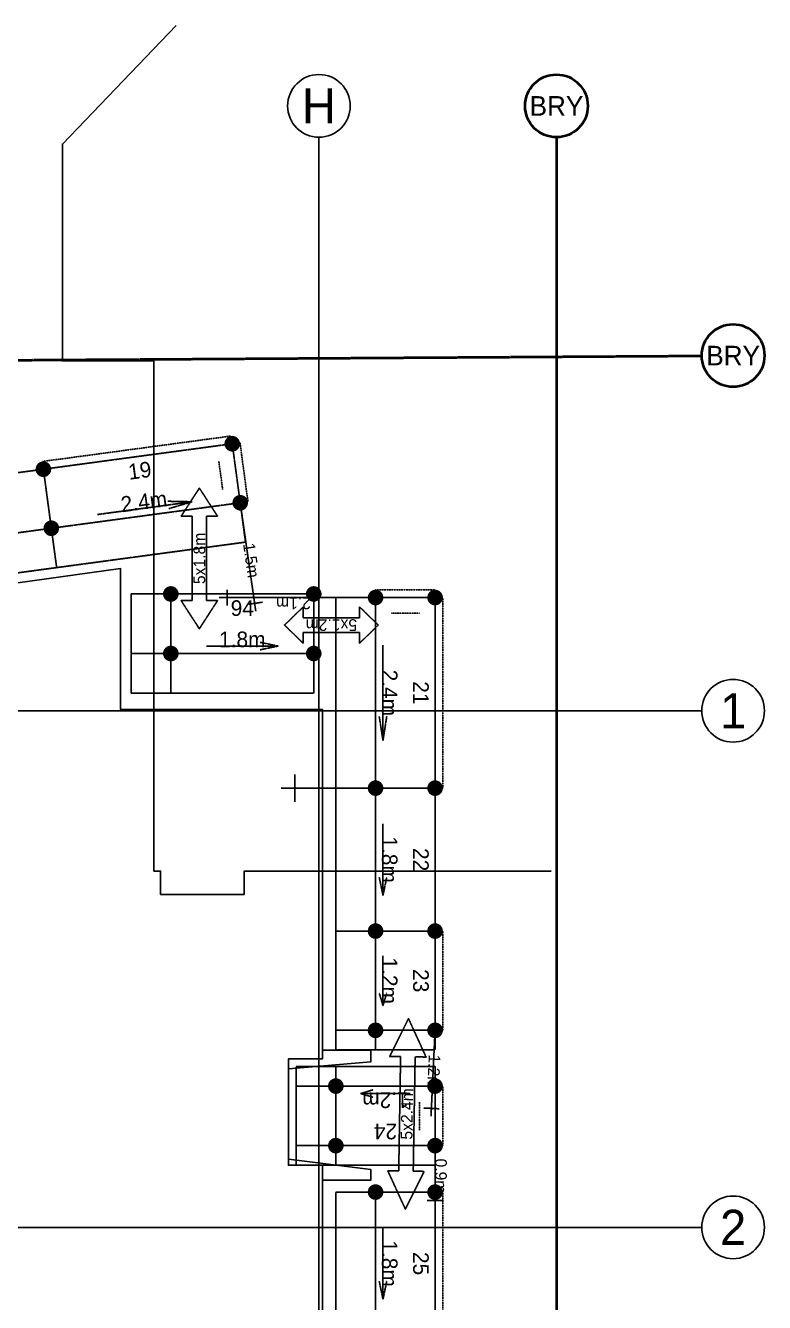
# Model space of a CAD drawing. Header units: millimetres. Extents: x -881708 to -119807, y 0 to 594021.
# Drawn here: x -685501 to -676044, y 446143 to 462482 of the extents above; entities that cross this region are included whole.
import ezdxf
from ezdxf.enums import TextEntityAlignment as Align

# ---------------------------------------------------------------- set-up
doc = ezdxf.new("R2010")
doc.units = ezdxf.units.MM
for name, pattern in [('ACAD_ISO02W100', [15, 12, -3]), ('KwikScaf_DASHED', [3.75, 2.5, -1.25]), ('KwikScaf_Line', [1, 1, 0])]:
    doc.linetypes.add(name, pattern=pattern)
doc.layers.get('0').update_dxf_attribs({"linetype": 'CONTINUOUS'})
for name, color, linetype in [('03 - Level Three', 201, 'CONTINUOUS'), ('04 - Level Four-Six', 112, 'CONTINUOUS'), ('07 - Level Seven', 140, 'CONTINUOUS'), ('Grid Lines', 1, 'CONTINUOUS'), ('KwikScaf Schematic', 7, 'CONTINUOUS')]:
    doc.layers.add(name, color=color, linetype=linetype)
doc.styles.add('Waco', font='vrinda.ttf', dxfattribs={"height": 250})

msp = doc.modelspace()

# ---------------------------------------------------------------- linework, layer by layer
msp.add_lwpolyline([(-683574.7992971269, 462482.2675216058), (-685028.4631193376, 460966.3873252054), (-685028.4631193376, 458191.0876181335), (-683858.679327477, 458191.0876181335), (-683858.679327477, 451663.126871292), (-683773.8240669416, 451663.126871292), (-683773.8240669416, 451364.6267224862), (-682702.7093918636, 451364.6267224862), (-682702.7093918636, 451663.126871292), (-678774.7889522752, 451663.126871292)])
at = {"layer": '03 - Level Three'}
msp.add_lwpolyline([(-703457.2868040251, 454757.0297105541), (-696368.8958968804, 455517.5750534418), (-696368.8958968804, 453731.6415006856), (-689971.3830883922, 453731.6415006856), (-689971.3830883922, 454741.0055345823), (-684285.8751892485, 455535.543816969), (-684285.8751892482, 453731.6415006856), (-681701.9310765588, 453731.6415006856), (-681701.9310765588, 449370.0630050823), (-681079.8304196736, 449370.0630050823), (-681079.8304196736, 449222.6754393473), (-682137.5738563328, 449130.3130627228), (-682137.5738563328, 447978.2652627183), (-681079.8304196736, 447842.9795043154), (-681079.8304196736, 447708.3534672952), (-681701.9310765589, 447708.3534672951), (-681701.9310765589, 443307.9067326679)], dxfattribs=at)
at = {"layer": '04 - Level Four-Six'}
msp.add_lwpolyline([(-703457.2868040251, 454757.0297105541), (-696368.8958968804, 455517.5750534418), (-696368.8958968804, 453731.6415006856), (-689971.3830883922, 453731.6415006856), (-689971.3830883922, 454741.0055345823), (-684285.8751892485, 455535.543816969), (-684285.8751892482, 453731.6415006856), (-681701.9310765588, 453731.6415006856), (-681701.9310765588, 449370.0630050823), (-681079.8304196736, 449370.0630050823), (-681079.8304196736, 449222.6754393473), (-682137.5738563328, 449130.3130627228), (-682137.5738563328, 447978.2652627183), (-681079.8304196736, 447842.9795043154), (-681079.8304196736, 447708.3534672952), (-681701.9310765589, 447708.3534672951), (-681701.9310765589, 443307.9067326679)], dxfattribs=at)
at = {"layer": '07 - Level Seven'}
msp.add_lwpolyline([(-703457.2868040251, 454757.0297105541), (-696368.8958968804, 455517.5750534418), (-696368.8958968804, 453731.6415006856), (-689971.3830883922, 453731.6415006856), (-689971.3830883922, 454741.0055345823), (-684285.8751892485, 455535.543816969), (-684285.8751892482, 453731.6415006856), (-681701.9310765588, 453731.6415006856), (-681701.9310765588, 449259.2353450644), (-682137.5738563328, 449259.2353450644), (-682137.5738563328, 447898.5274915029), (-681701.9310765589, 447898.5274915028), (-681701.9310765589, 443307.9067326679), (-682262.7076101205, 443307.9067326679), (-682262.7076101205, 442103.0245164456), (-687800.4431414758, 442103.0245164456), (-687800.4431414758, 441528.2426076417), (-694531.6384864612, 441528.2426076417), (-694531.6384864612, 440727.5662885758), (-694229.1689230027, 440727.5662885758), (-694229.1689230026, 440465.8615931198), (-699094.9014762883, 440465.8615931198), (-699094.9014762882, 439567.5326787955), (-700737.6903738268, 439567.5326787955)], dxfattribs=at)
at = {"layer": 'Grid Lines', "linetype": 'ACAD_ISO02W100'}
for points in [[(-681746.0081804995, 461052.8399247658), (-681746.0081804995, 433716.1710714251)], [(-733637.6533387629, 453713.9106241141), (-676846.4512402248, 453713.9106241141)], [(-733637.6533387629, 447103.9106241141), (-676846.4512402248, 447103.9106241141)]]:
    msp.add_lwpolyline(points, dxfattribs=at)
at = {"layer": 'Grid Lines', "color": 142, "linetype": 'ACAD_ISO02W100', "lineweight": 40}
for points in [[(-678706.0081804995, 461052.8399247658), (-678706.0081804995, 433716.1710714251)], [(-733637.6533387629, 457898.9106241141), (-676846.4512402248, 458256.4165242652)]]:
    msp.add_lwpolyline(points, dxfattribs=at)
at = {"layer": 'Grid Lines'}
for centre in [(-681746.0081804995, 461454.0811717617), (-676445.2099932288, 453713.9106241141), (-676445.2099932288, 447103.9106241141)]:
    msp.add_circle(centre, 401.2412469959818, dxfattribs=at)
at = {"layer": 'Grid Lines', "color": 142, "lineweight": 40}
for centre in [(-678706.0081804995, 461454.0811717617), (-676445.2179432259, 458258.9423251941)]:
    msp.add_circle(centre, 401.2412469959818, dxfattribs=at)
at = {"layer": 'KwikScaf Schematic', "color": 3, "linetype": 'KwikScaf_DASHED'}
for p, q in [((-682868.8816337162, 457229.8935251664), (-685285.9955166557, 456903.8851251199)), ((-682756.4124954223, 457144.157343006), (-682654.5599325541, 456388.9950720753)), ((-683026.9875199703, 456905.8525883517), (-682978.6008693689, 456547.1009583295)), ((-681021.6338323685, 455263.1076073413), (-680259.6338323685, 455263.1076073413)), ((-680159.6338323685, 452724.1076073413), (-680159.6338323685, 455163.1076073413)), ((-680821.6338323685, 454963.1076073413), (-680459.6338323685, 454963.1076073413))]:
    msp.add_line(p, q, dxfattribs=at)
at = {"layer": 'KwikScaf Schematic', "color": 3, "linetype": 'KwikScaf_Line'}
for p, q in [((-685272.629038589, 456804.7824648928), (-682855.5151556495, 457130.7908649393)), ((-682753.6625927814, 456375.6285940086), (-682855.5151556495, 457130.7908649393)), ((-687689.7429215285, 456478.7740648463), (-685272.629038589, 456804.7824648928)), ((-685170.7764757208, 456049.6201939621), (-685272.629038589, 456804.7824648928)), ((-685170.7764757208, 456049.6201939621), (-682753.6625927814, 456375.6285940086)), ((-684579.2295753445, 456225.5175778401), (-683370.6726338747, 456388.5217778633)), ((-683370.6726338747, 456388.5217778633), (-683679.1776544214, 456394.9683697907)), ((-683370.6726338747, 456388.5217778633), (-683666.4460840629, 456300.5730859244)), ((-682654.67528973, 456389.8241508705), (-682852.6498958326, 456361.4330371468)), ((-682767.8581496432, 456474.61589706), (-682554.924796715, 454989.8063512896)), ((-682753.6625927814, 456375.6285940086), (-682685.7608842026, 455872.1870800548)), ((-687587.8903586604, 455723.6117939156), (-685170.7764757208, 456049.6201939621)), ((-685170.7764757208, 456049.6201939621), (-685102.874767142, 455546.1786800083)), ((-685102.8747671421, 455546.1786800083), (-685170.7764757208, 456049.6201939621)), ((-682685.7608842026, 455872.1870800548), (-685102.8747671421, 455546.1786800083)), ((-685102.874767142, 455546.1786800083), (-687519.9886500816, 455220.1702799618)), ((-682921.6338323685, 455063.1076073414), (-682921.6338323685, 455263.1076073414)), ((-681021.6338323685, 455063.1076073413), (-681021.6338323685, 455263.1076073413)), ((-680921.6338323685, 455163.1076073413), (-683021.6338323685, 455163.1076073414)), ((-682470.1330505256, 455102.9892112028), (-682668.1076566282, 455074.5980974791)), ((-681529.6338323685, 452724.1076073413), (-681529.6338323685, 455163.1076073413)), ((-681529.6338323685, 455163.1076073413), (-681021.6338323685, 455163.1076073413)), ((-681021.6338323685, 455163.1076073413), (-681021.6338323685, 452724.1076073413)), ((-681021.6338323685, 455163.1076073413), (-680259.6338323685, 455163.1076073413)), ((-680259.6338323685, 455163.1076073413), (-680259.6338323685, 452724.1076073413)), ((-680926.3838323685, 454553.3576073413), (-680926.3838323685, 453333.8576073413)), ((-680926.3838323685, 453333.8576073413), (-680974.0088323685, 453638.7326073413)), ((-680926.3838323685, 453333.8576073413), (-680878.7588323685, 453638.7326073413)), ((-682054.6338323685, 452899.1076073413), (-682054.6338323685, 452549.1076073413)), ((-681529.6338323685, 452724.1076073413), (-682229.6338323685, 452724.1076073413)), ((-681021.6338323685, 452724.1076073413), (-681529.6338323685, 452724.1076073413)), ((-681021.6338323685, 452724.1076073413), (-680259.6338323685, 452724.1076073413)), ((-680840.8542056317, 449290.8937511026), (-680599.8838897366, 449775.0076910562)), ((-680599.8838897366, 449775.0076910562), (-680374.9168530885, 449283.2528411343)), ((-680700.8730267561, 449288.5981987516), (-680840.8542056317, 449290.8937511026)), ((-680724.8615488241, 447825.7948795015), (-680700.8730267561, 449288.5981987516)), ((-680514.8980319642, 449285.5483934853), (-680538.8865540322, 447822.7450742352)), ((-680374.9168530885, 449283.2528411343), (-680514.8980319642, 449285.5483934853)), ((-680639.8756910517, 447336.3355819305), (-680864.8427276997, 447828.0904318526)), ((-680864.8427276997, 447828.0904318526), (-680724.8615488241, 447825.7948795015)), ((-680398.9053751567, 447820.4495218842), (-680639.8756910517, 447336.3355819305)), ((-680538.8865540322, 447822.7450742352), (-680398.9053751567, 447820.4495218842))]:
    msp.add_line(p, q, dxfattribs=at)
at = {"layer": 'KwikScaf Schematic', "color": 5, "linetype": 'KwikScaf_Line'}
for p, q in [((-683509.6918666488, 456203.5118478071), (-683276.6918666488, 456563.5118478071)), ((-683276.6918666488, 456563.5118478071), (-683043.6918666488, 456203.5118478071)), ((-683369.6918666488, 456203.5118478071), (-683509.6918666488, 456203.5118478071)), ((-683369.6918666488, 455123.5118478071), (-683369.6918666488, 456203.5118478071)), ((-683043.6918666488, 456203.5118478071), (-683183.6918666488, 456203.5118478071)), ((-683183.6918666488, 456203.5118478071), (-683183.6918666488, 455123.5118478071)), ((-684149.5239980174, 454446.9106241141), (-684149.5239980174, 455208.9106241141)), ((-684149.5239980174, 455208.9106241141), (-683641.5239980174, 455208.9106241141)), ((-683641.5239980174, 455208.9106241141), (-681812.5239980174, 455208.9106241141)), ((-683641.5239980174, 454446.9106241141), (-683641.5239980174, 455208.9106241141)), ((-683276.6918666488, 454763.5118478071), (-683509.6918666488, 455123.5118478071)), ((-683509.6918666488, 455123.5118478071), (-683369.6918666488, 455123.5118478071)), ((-683043.6918666488, 455123.5118478071), (-683276.6918666488, 454763.5118478071)), ((-683183.6918666488, 455123.5118478071), (-683043.6918666488, 455123.5118478071)), ((-681812.5239980174, 454446.9106241141), (-681812.5239980174, 455208.9106241141)), ((-682269.7739980174, 454542.1606241141), (-682498.3989980174, 454589.7856241141)), ((-683641.5239980174, 454446.9106241141), (-684149.5239980174, 454446.9106241141)), ((-684149.5239980174, 453938.9106241141), (-684149.5239980174, 454446.9106241141)), ((-684149.5239980174, 454446.9106241141), (-683641.5239980174, 454446.9106241141)), ((-683641.5239980174, 454446.9106241141), (-681812.5239980174, 454446.9106241141)), ((-683641.5239980174, 453938.9106241141), (-683641.5239980174, 454446.9106241141)), ((-683641.5239980174, 454446.9106241141), (-683641.5239980174, 453938.9106241141)), ((-683184.2739980174, 454542.1606241141), (-682269.7739980174, 454542.1606241141)), ((-682269.7739980174, 454542.1606241141), (-682498.3989980174, 454494.5356241141)), ((-681812.5239980174, 454446.9106241141), (-681812.5239980174, 453938.9106241141)), ((-683641.5239980174, 453938.9106241141), (-684149.5239980174, 453938.9106241141)), ((-681812.5239980174, 453938.9106241141), (-683641.5239980174, 453938.9106241141)), ((-681529.6338323685, 450895.1076073413), (-681529.6338323685, 452724.1076073413)), ((-681529.6338323685, 452724.1076073413), (-681021.6338323685, 452724.1076073413)), ((-681021.6338323685, 452724.1076073413), (-681021.6338323685, 450895.1076073413)), ((-680259.6338323685, 452724.1076073413), (-680259.6338323685, 450895.1076073413)), ((-680926.3838323685, 452266.8576073413), (-680926.3838323685, 451352.3576073413)), ((-680926.3838323685, 451352.3576073413), (-680974.0088323685, 451580.9826073413)), ((-680926.3838323685, 451352.3576073413), (-680878.7588323685, 451580.9826073413)), ((-681021.6338323685, 450895.1076073413), (-681529.6338323685, 450895.1076073413)), ((-681021.6338323685, 450895.1076073413), (-680259.6338323685, 450895.1076073413)), ((-681529.6338323685, 445726.1746033404), (-681529.6338323685, 447555.1746033404)), ((-681529.6338323685, 447555.1746033404), (-681021.6338323685, 447555.1746033404)), ((-681021.6338323685, 447555.1746033404), (-681021.6338323685, 445726.1746033404)), ((-681021.6338323685, 447555.1746033404), (-680259.6338323685, 447555.1746033404)), ((-680259.6338323685, 447555.1746033404), (-680259.6338323685, 445726.1746033404)), ((-680926.3838323685, 447097.9246033404), (-680926.3838323685, 446183.4246033404)), ((-680926.3838323685, 446183.4246033404), (-680974.0088323685, 446412.0496033404)), ((-680926.3838323685, 446183.4246033404), (-680878.7588323685, 446412.0496033404))]:
    msp.add_line(p, q, dxfattribs=at)
at = {"layer": 'KwikScaf Schematic', "color": 1, "linetype": 'KwikScaf_Line'}
for p, q in [((-682186.7531983033, 454810.5121616924), (-681946.7531983033, 455043.5121616924)), ((-681946.7531983033, 455043.5121616924), (-681946.7531983033, 454903.5121616924)), ((-681946.7531983033, 454903.5121616924), (-681226.7531983033, 454903.5121616924)), ((-681226.7531983033, 454903.5121616924), (-681226.7531983033, 455043.5121616924)), ((-681226.7531983033, 455043.5121616924), (-680986.7531983033, 454810.5121616924)), ((-681946.7531983033, 454577.5121616924), (-682186.7531983033, 454810.5121616924)), ((-680986.7531983033, 454810.5121616924), (-681226.7531983033, 454577.5121616924)), ((-681226.7531983033, 454717.5121616924), (-681946.7531983033, 454717.5121616924)), ((-681946.7531983033, 454717.5121616924), (-681946.7531983033, 454577.5121616924)), ((-681226.7531983033, 454577.5121616924), (-681226.7531983033, 454717.5121616924)), ((-681529.6338323685, 449625.1076073413), (-681529.6338323685, 450895.1076073413)), ((-681529.6338323685, 450895.1076073413), (-681021.6338323685, 450895.1076073413)), ((-681021.6338323685, 450895.1076073413), (-681021.6338323685, 449625.1076073413)), ((-680259.6338323685, 450895.1076073413), (-680259.6338323685, 449625.1076073413)), ((-680926.3838323685, 450577.6076073413), (-680926.3838323685, 449942.6076073413)), ((-680926.3838323685, 449942.6076073413), (-680974.0088323685, 450101.3576073413)), ((-680926.3838323685, 449942.6076073413), (-680878.7588323685, 450101.3576073413)), ((-680254.9180432017, 449724.9963521154), (-680311.5075132033, 448526.3314148268)), ((-681021.6338323685, 449625.1076073413), (-681529.6338323685, 449625.1076073413)), ((-681529.6338323685, 449375.1076073413), (-681529.6338323685, 449625.1076073413)), ((-681529.6338323685, 449625.1076073413), (-681021.6338323685, 449625.1076073413)), ((-681021.6338323685, 449625.1076073413), (-680259.6338323685, 449625.1076073413)), ((-681021.6338323685, 449375.1076073413), (-681021.6338323685, 449625.1076073413)), ((-681021.6338323685, 449625.1076073413), (-681021.6338323685, 449375.1076073413)), ((-680159.7450875945, 449620.3918181745), (-680359.5225771426, 449629.8233965081)), ((-680259.6338323685, 449625.1076073413), (-680259.6338323685, 449375.1076073413)), ((-681021.6338323685, 449375.1076073413), (-681529.6338323685, 449375.1076073413)), ((-680259.6338323685, 449375.1076073413), (-681021.6338323685, 449375.1076073413)), ((-682037.6338323685, 448911.5744115689), (-682037.6338323685, 449161.5744115689)), ((-682037.6338323685, 449161.5744115689), (-681529.6338323685, 449161.5744115689)), ((-681529.6338323685, 448911.5744115689), (-681529.6338323685, 449161.5744115689)), ((-681529.6338323685, 449161.5744115689), (-680259.6338323685, 449161.5744115689)), ((-681529.6338323685, 449161.5744115689), (-681529.6338323685, 448911.5744115689)), ((-680259.6338323685, 449161.5744115689), (-680259.6338323685, 448911.5744115689)), ((-682037.6338323685, 448149.5744115689), (-682037.6338323685, 448911.5744115689)), ((-682037.6338323685, 448911.5744115689), (-681529.6338323685, 448911.5744115689)), ((-681529.6338323685, 448911.5744115689), (-682037.6338323685, 448911.5744115689)), ((-681529.6338323685, 448911.5744115689), (-681529.6338323685, 448149.5744115689)), ((-680259.6338323685, 448911.5744115689), (-681529.6338323685, 448911.5744115689)), ((-681212.1338323685, 448816.3244115689), (-681053.3838323685, 448863.9494115689)), ((-680259.6338323685, 448911.5744115689), (-680259.6338323685, 448149.5744115689)), ((-680577.1338323685, 448816.3244115689), (-681212.1338323685, 448816.3244115689)), ((-681212.1338323685, 448816.3244115689), (-681053.3838323685, 448768.6994115689)), ((-680206.9029792625, 448621.504370434), (-680406.6804688106, 448630.9359487676)), ((-680259.6338323685, 448249.5744115689), (-680259.6338323685, 447349.5744115689)), ((-681529.6338323685, 448149.5744115689), (-682037.6338323685, 448149.5744115689)), ((-682037.6338323685, 447899.5744115689), (-682037.6338323685, 448149.5744115689)), ((-682037.6338323685, 448149.5744115689), (-681529.6338323685, 448149.5744115689)), ((-680259.6338323685, 448149.5744115689), (-681529.6338323685, 448149.5744115689)), ((-681529.6338323685, 447899.5744115689), (-681529.6338323685, 448149.5744115689)), ((-681529.6338323685, 448149.5744115689), (-681529.6338323685, 447899.5744115689)), ((-680159.6338323685, 448149.5744115689), (-680359.6338323685, 448149.5744115689)), ((-680259.6338323685, 448149.5744115689), (-680259.6338323685, 447899.5744115689)), ((-681529.6338323685, 447899.5744115689), (-682037.6338323685, 447899.5744115689)), ((-680259.6338323685, 447899.5744115689), (-681529.6338323685, 447899.5744115689)), ((-680159.6338323685, 447449.5744115689), (-680359.6338323685, 447449.5744115689))]:
    msp.add_line(p, q, dxfattribs=at)
at = {"layer": 'KwikScaf Schematic', "color": 1, "linetype": 'KwikScaf_DASHED'}
for p, q in [((-680159.6338323685, 449625.1076073413), (-680159.6338323685, 450895.1076073413)), ((-680159.6338323685, 448911.5744115689), (-680159.6338323685, 448149.5744115689)), ((-680459.6338323685, 448711.5744115689), (-680459.6338323685, 448349.5744115689))]:
    msp.add_line(p, q, dxfattribs=at)
at = {"layer": 'KwikScaf Schematic', "color": 5, "linetype": 'KwikScaf_DASHED'}
msp.add_line((-680159.6338323685, 445726.1746033404), (-680159.6338323685, 447555.1746033404), dxfattribs=at)
at = {"layer": 'KwikScaf Schematic', "color": 3, "linetype": 'KwikScaf_Line'}
for points in [[(-682862.1983946828, 457180.3421950529, 100, 100, -0.1989123673796651), (-682825.2028377501, 457170.5547101202, 100, 100, -0.1989123673796651), (-682805.9638255358, 457137.4741039727, 100, 99.99999999999999, -0.1989123673796633), (-682815.7513104685, 457100.47854704, 99.99999999999999, 100, -0.1989123673796608), (-682848.8319166161, 457081.2395348257, 100, 99.99999999999999, -0.1989123673796541), (-682885.8274735488, 457091.0270197584, 99.99999999999999, 100, -0.1989123673796558), (-682905.0664857631, 457124.1076259059, 100, 100, -0.198912367379653), (-682895.2790008304, 457161.1031828386, 100, 100, -0.1989123673796589)], [(-685279.3122776223, 456854.3337950064, 100, 100, -0.1989123673796651), (-685242.3167206896, 456844.5463100737, 100, 100, -0.1989123673796651), (-685223.0777084754, 456811.4657039262, 100, 99.99999999999999, -0.1989123673796633), (-685232.8651934081, 456774.4701469935, 99.99999999999999, 100, -0.1989123673796608), (-685265.9457995556, 456755.2311347792, 100, 99.99999999999999, -0.1989123673796541), (-685302.9413564883, 456765.0186197119, 99.99999999999999, 100, -0.1989123673796558), (-685322.1803687025, 456798.0992258594, 100, 100, -0.198912367379653), (-685312.3928837698, 456835.0947827921, 100, 100, -0.1989123673796589)], [(-685279.3122776224, 456854.3337950064, 100, 99.99999999999999, -0.1989123673796587), (-685242.3167206896, 456844.5463100737, 99.99999999999999, 100, -0.1989123673796583), (-685223.0777084754, 456811.4657039262, 100, 100, -0.1989123673796577), (-685232.8651934081, 456774.4701469935, 100, 100, -0.1989123673796573), (-685265.9457995556, 456755.2311347792, 100, 100, -0.1989123673796573), (-685302.9413564884, 456765.0186197119, 100, 100, -0.1989123673796577), (-685322.1803687026, 456798.0992258594, 100, 99.99999999999999, -0.1989123673796583), (-685312.3928837699, 456835.0947827921, 99.99999999999999, 100, -0.1989123673796587)], [(-682760.3458318147, 456425.1799241222, 100, 99.99999999999999, -0.1989123673796593), (-682723.3502748819, 456415.3924391895, 99.99999999999999, 100, -0.1989123673796627), (-682704.1112626677, 456382.311833042, 100, 99.99999999999999, -0.1989123673796627), (-682713.8987476004, 456345.3162761093, 99.99999999999999, 100, -0.1989123673796593), (-682746.9793537479, 456326.0772638951, 100, 100, -0.1989123673796575), (-682783.9749106807, 456335.8647488278, 100, 100, -0.1989123673796525), (-682803.2139228949, 456368.9453549753, 100, 100, -0.1989123673796525), (-682793.4264379622, 456405.940911908, 100, 100, -0.1989123673796575)], [(-685177.4597147541, 456099.1715240757, 100, 99.99999999999999, -0.1989123673796593), (-685140.4641578215, 456089.384039143, 99.99999999999999, 100, -0.1989123673796627), (-685121.2251456073, 456056.3034329955, 100, 99.99999999999999, -0.1989123673796627), (-685131.01263054, 456019.3078760628, 99.99999999999999, 100, -0.1989123673796593), (-685164.0932366875, 456000.0688638486, 100, 100, -0.1989123673796575), (-685201.0887936201, 456009.8563487813, 100, 100, -0.1989123673796525), (-685220.3278058344, 456042.9369549288, 100, 100, -0.1989123673796525), (-685210.5403209017, 456079.9325118615, 100, 100, -0.1989123673796575)]]:
    msp.add_lwpolyline(points, format="xyseb", close=True, dxfattribs=at)
at = {"layer": 'KwikScaf Schematic', "color": 3, "linetype": 'KwikScaf_Line', "const_width": 100}
for points in [[(-685177.4597147543, 456099.1715240757, -0.198912367379658), (-685140.4641578215, 456089.384039143, -0.198912367379658), (-685121.2251456073, 456056.3034329955, -0.198912367379658), (-685131.01263054, 456019.3078760628, -0.198912367379658), (-685164.0932366875, 456000.0688638486, -0.198912367379658), (-685201.0887936202, 456009.8563487813, -0.198912367379658), (-685220.3278058345, 456042.9369549288, -0.198912367379658), (-685210.5403209018, 456079.9325118615, -0.198912367379658)], [(-680971.6338323685, 455163.1076073413, -0.198912367379658), (-680986.2784933092, 455127.752268282, -0.198912367379658), (-681021.6338323685, 455113.1076073413, -0.198912367379658), (-681056.9891714279, 455127.752268282, -0.198912367379658), (-681071.6338323685, 455163.1076073413, -0.198912367379658), (-681056.9891714279, 455198.4629464006, -0.198912367379658), (-681021.6338323685, 455213.1076073413, -0.198912367379658), (-680986.2784933092, 455198.4629464006, -0.198912367379658)], [(-680209.6338323685, 455163.1076073413, -0.1989123673796587), (-680224.2784933092, 455127.752268282, -0.1989123673796583), (-680259.6338323685, 455113.1076073413, -0.1989123673796577), (-680294.9891714279, 455127.752268282, -0.1989123673796573), (-680309.6338323685, 455163.1076073413, -0.1989123673796573), (-680294.9891714279, 455198.4629464006, -0.1989123673796577), (-680259.6338323685, 455213.1076073413, -0.1989123673796583), (-680224.2784933092, 455198.4629464006, -0.1989123673796587)], [(-680971.6338323685, 452724.1076073413, -0.1989123673796593), (-680986.2784933092, 452688.752268282, -0.1989123673796627), (-681021.6338323685, 452674.1076073413, -0.1989123673796627), (-681056.9891714279, 452688.752268282, -0.1989123673796593), (-681071.6338323685, 452724.1076073413, -0.1989123673796575), (-681056.9891714279, 452759.4629464006, -0.1989123673796525), (-681021.6338323685, 452774.1076073413, -0.1989123673796525), (-680986.2784933092, 452759.4629464006, -0.1989123673796575)], [(-680209.6338323685, 452724.1076073413, -0.1989123673796651), (-680224.2784933092, 452688.752268282, -0.1989123673796651), (-680259.6338323685, 452674.1076073413, -0.1989123673796633), (-680294.9891714279, 452688.752268282, -0.1989123673796608), (-680309.6338323685, 452724.1076073413, -0.1989123673796541), (-680294.9891714279, 452759.4629464006, -0.1989123673796558), (-680259.6338323685, 452774.1076073413, -0.198912367379653), (-680224.2784933092, 452759.4629464006, -0.1989123673796589)]]:
    msp.add_lwpolyline(points, format="xyb", close=True, dxfattribs=at)
at = {"layer": 'KwikScaf Schematic', "color": 5, "linetype": 'KwikScaf_Line'}
for points in [[(-683641.5239980174, 455258.9106241141, 100, 99.99999999999999, -0.1989123673796587), (-683606.168658958, 455244.2659631734, 99.99999999999999, 100, -0.1989123673796583), (-683591.5239980174, 455208.9106241141, 100, 100, -0.1989123673796577), (-683606.168658958, 455173.5552850548, 100, 100, -0.1989123673796573), (-683641.5239980174, 455158.9106241141, 100, 100, -0.1989123673796573), (-683676.8793370768, 455173.5552850548, 100, 100, -0.1989123673796577), (-683691.5239980174, 455208.9106241141, 100, 99.99999999999999, -0.1989123673796583), (-683676.8793370768, 455244.2659631734, 99.99999999999999, 100, -0.1989123673796587)], [(-681812.5239980174, 455258.9106241141, 100, 99.99999999999999, -0.1989123673796622), (-681777.168658958, 455244.2659631734, 99.99999999999999, 100, -0.1989123673796639), (-681762.5239980174, 455208.9106241141, 100, 100, -0.1989123673796598), (-681777.168658958, 455173.5552850548, 100, 100, -0.1989123673796582), (-681812.5239980174, 455158.9106241141, 100, 100, -0.1989123673796598), (-681847.8793370768, 455173.5552850548, 100, 100, -0.1989123673796582), (-681862.5239980174, 455208.9106241141, 100, 100, -0.1989123673796576), (-681847.8793370768, 455244.2659631734, 100, 100, -0.1989123673796584)], [(-681812.5239980174, 454496.9106241141, 100, 99.99999999999999, -0.1989123673796593), (-681777.168658958, 454482.2659631734, 99.99999999999999, 100, -0.1989123673796627), (-681762.5239980174, 454446.9106241141, 100, 99.99999999999999, -0.1989123673796627), (-681777.168658958, 454411.5552850548, 99.99999999999999, 100, -0.1989123673796593), (-681812.5239980174, 454396.9106241141, 100, 100, -0.198912367379657), (-681847.8793370768, 454411.5552850548, 100, 100, -0.198912367379657), (-681862.5239980174, 454446.9106241141, 100, 100, -0.198912367379657), (-681847.8793370768, 454482.2659631734, 100, 100, -0.198912367379657)]]:
    msp.add_lwpolyline(points, format="xyseb", close=True, dxfattribs=at)
at = {"layer": 'KwikScaf Schematic', "color": 5, "linetype": 'KwikScaf_Line', "const_width": 100}
for points in [[(-683641.5239980174, 454496.9106241141, -0.198912367379658), (-683606.168658958, 454482.2659631734, -0.198912367379658), (-683591.5239980174, 454446.9106241141, -0.198912367379658), (-683606.168658958, 454411.5552850548, -0.198912367379658), (-683641.5239980174, 454396.9106241141, -0.198912367379658), (-683676.8793370768, 454411.5552850548, -0.198912367379658), (-683691.5239980174, 454446.9106241141, -0.198912367379658), (-683676.8793370768, 454482.2659631734, -0.198912367379658)], [(-680971.6338323685, 452724.1076073413, -0.198912367379658), (-680986.2784933092, 452688.752268282, -0.198912367379658), (-681021.6338323685, 452674.1076073413, -0.198912367379658), (-681056.9891714279, 452688.752268282, -0.198912367379658), (-681071.6338323685, 452724.1076073413, -0.198912367379658), (-681056.9891714279, 452759.4629464006, -0.198912367379658), (-681021.6338323685, 452774.1076073413, -0.198912367379658), (-680986.2784933092, 452759.4629464006, -0.198912367379658)], [(-680209.6338323685, 452724.1076073413, -0.1989123673796587), (-680224.2784933092, 452688.752268282, -0.1989123673796583), (-680259.6338323685, 452674.1076073413, -0.1989123673796577), (-680294.9891714279, 452688.752268282, -0.1989123673796573), (-680309.6338323685, 452724.1076073413, -0.1989123673796573), (-680294.9891714279, 452759.4629464006, -0.1989123673796577), (-680259.6338323685, 452774.1076073413, -0.1989123673796583), (-680224.2784933092, 452759.4629464006, -0.1989123673796587)], [(-680971.6338323685, 450895.1076073413, -0.1989123673796593), (-680986.2784933092, 450859.752268282, -0.1989123673796627), (-681021.6338323685, 450845.1076073413, -0.1989123673796627), (-681056.9891714279, 450859.752268282, -0.1989123673796593), (-681071.6338323685, 450895.1076073413, -0.198912367379657), (-681056.9891714279, 450930.4629464006, -0.198912367379657), (-681021.6338323685, 450945.1076073413, -0.198912367379657), (-680986.2784933092, 450930.4629464006, -0.198912367379657)], [(-680209.6338323685, 450895.1076073413, -0.1989123673796622), (-680224.2784933092, 450859.752268282, -0.1989123673796639), (-680259.6338323685, 450845.1076073413, -0.1989123673796598), (-680294.9891714279, 450859.752268282, -0.1989123673796582), (-680309.6338323685, 450895.1076073413, -0.1989123673796598), (-680294.9891714279, 450930.4629464006, -0.1989123673796582), (-680259.6338323685, 450945.1076073413, -0.1989123673796576), (-680224.2784933092, 450930.4629464006, -0.1989123673796584)], [(-680971.6338323685, 447555.1746033404, -0.198912367379658), (-680986.2784933092, 447519.8192642811, -0.198912367379658), (-681021.6338323685, 447505.1746033404, -0.198912367379658), (-681056.9891714279, 447519.8192642811, -0.198912367379658), (-681071.6338323685, 447555.1746033404, -0.198912367379658), (-681056.9891714279, 447590.5299423997, -0.198912367379658), (-681021.6338323685, 447605.1746033404, -0.198912367379658), (-680986.2784933092, 447590.5299423997, -0.198912367379658)], [(-680209.6338323685, 447555.1746033404, -0.1989123673796587), (-680224.2784933092, 447519.8192642811, -0.1989123673796583), (-680259.6338323685, 447505.1746033404, -0.1989123673796577), (-680294.9891714279, 447519.8192642811, -0.1989123673796573), (-680309.6338323685, 447555.1746033404, -0.1989123673796573), (-680294.9891714279, 447590.5299423997, -0.1989123673796577), (-680259.6338323685, 447605.1746033404, -0.1989123673796583), (-680224.2784933092, 447590.5299423997, -0.1989123673796587)]]:
    msp.add_lwpolyline(points, format="xyb", close=True, dxfattribs=at)
at = {"layer": 'KwikScaf Schematic', "color": 1, "linetype": 'KwikScaf_Line', "const_width": 100}
for points in [[(-680971.6338323685, 450895.1076073413, -0.198912367379658), (-680986.2784933092, 450859.752268282, -0.198912367379658), (-681021.6338323685, 450845.1076073413, -0.198912367379658), (-681056.9891714279, 450859.752268282, -0.198912367379658), (-681071.6338323685, 450895.1076073413, -0.198912367379658), (-681056.9891714279, 450930.4629464006, -0.198912367379658), (-681021.6338323685, 450945.1076073413, -0.198912367379658), (-680986.2784933092, 450930.4629464006, -0.198912367379658)], [(-680209.6338323685, 450895.1076073413, -0.1989123673796587), (-680224.2784933092, 450859.752268282, -0.1989123673796583), (-680259.6338323685, 450845.1076073413, -0.1989123673796577), (-680294.9891714279, 450859.752268282, -0.1989123673796573), (-680309.6338323685, 450895.1076073413, -0.1989123673796573), (-680294.9891714279, 450930.4629464006, -0.1989123673796577), (-680259.6338323685, 450945.1076073413, -0.1989123673796583), (-680224.2784933092, 450930.4629464006, -0.1989123673796587)], [(-680971.6338323685, 449625.1076073413, -0.1989123673796582), (-680986.2784933092, 449589.752268282, -0.1989123673796598), (-681021.6338323685, 449575.1076073413, -0.1989123673796598), (-681056.9891714279, 449589.752268282, -0.1989123673796582), (-681071.6338323685, 449625.1076073413, -0.1989123673796596), (-681056.9891714279, 449660.4629464006, -0.1989123673796604), (-681021.6338323685, 449675.1076073413, -0.1989123673796604), (-680986.2784933092, 449660.4629464006, -0.1989123673796596)], [(-680209.6338323685, 449625.1076073413, -0.1989123673796598), (-680224.2784933092, 449589.752268282, -0.1989123673796582), (-680259.6338323685, 449575.1076073413, -0.1989123673796598), (-680294.9891714279, 449589.752268282, -0.1989123673796582), (-680309.6338323685, 449625.1076073413, -0.1989123673796584), (-680294.9891714279, 449660.4629464006, -0.1989123673796576), (-680259.6338323685, 449675.1076073413, -0.1989123673796604), (-680224.2784933092, 449660.4629464006, -0.1989123673796596)], [(-681529.6338323685, 448861.5744115689, -0.1989123673796582), (-681564.9891714279, 448876.2190725096, -0.1989123673796598), (-681579.6338323685, 448911.5744115689, -0.1989123673796598), (-681564.9891714279, 448946.9297506282, -0.1989123673796582), (-681529.6338323685, 448961.5744115689, -0.1989123673796596), (-681494.2784933092, 448946.9297506282, -0.1989123673796604), (-681479.6338323685, 448911.5744115689, -0.1989123673796604), (-681494.2784933092, 448876.2190725096, -0.1989123673796596)], [(-680259.6338323685, 448861.5744115689, -0.198912367379658), (-680294.9891714279, 448876.2190725096, -0.198912367379658), (-680309.6338323685, 448911.5744115689, -0.198912367379658), (-680294.9891714279, 448946.9297506282, -0.198912367379658), (-680259.6338323685, 448961.5744115689, -0.198912367379658), (-680224.2784933092, 448946.9297506282, -0.198912367379658), (-680209.6338323685, 448911.5744115689, -0.198912367379658), (-680224.2784933092, 448876.2190725096, -0.198912367379658)], [(-681529.6338323685, 448099.5744115689, -0.1989123673796598), (-681564.9891714279, 448114.2190725096, -0.1989123673796582), (-681579.6338323685, 448149.5744115689, -0.1989123673796598), (-681564.9891714279, 448184.9297506282, -0.1989123673796582), (-681529.6338323685, 448199.5744115689, -0.1989123673796584), (-681494.2784933092, 448184.9297506282, -0.1989123673796576), (-681479.6338323685, 448149.5744115689, -0.1989123673796604), (-681494.2784933092, 448114.2190725096, -0.1989123673796596)]]:
    msp.add_lwpolyline(points, format="xyb", close=True, dxfattribs=at)
at = {"layer": 'KwikScaf Schematic', "color": 1, "linetype": 'KwikScaf_Line'}
msp.add_lwpolyline([(-680259.6338323685, 448099.5744115689, 100, 99.99999999999999, -0.1989123673796587), (-680294.9891714279, 448114.2190725096, 99.99999999999999, 100, -0.1989123673796583), (-680309.6338323685, 448149.5744115689, 100, 100, -0.1989123673796577), (-680294.9891714279, 448184.9297506282, 100, 100, -0.1989123673796573), (-680259.6338323685, 448199.5744115689, 100, 100, -0.1989123673796573), (-680224.2784933092, 448184.9297506282, 100, 100, -0.1989123673796577), (-680209.6338323685, 448149.5744115689, 100, 99.99999999999999, -0.1989123673796583), (-680224.2784933092, 448114.2190725096, 99.99999999999999, 100, -0.1989123673796587)], format="xyseb", close=True, dxfattribs=at)

# ---------------------------------------------------------------- texts
at = {"layer": 'Grid Lines', "char_height": 450, "attachment_point": 5, "style": 'Waco'}
for s, insert in [('H', (-681746.0081804995, 461454.0811717617)), ('1', (-676445.2099932288, 453713.9106241141)), ('2', (-676445.2099932288, 447103.9106241141))]:
    msp.add_mtext_dynamic_manual_height_columns(s, width=637.098578512203, gutter_width=1250, heights=[0], dxfattribs=dict(at, insert=insert))
at = {"layer": 'Grid Lines', "color": 142, "char_height": 250, "attachment_point": 5, "style": 'Waco'}
for insert in [(-678706.0081804995, 461454.0811717617), (-676445.2179432259, 458258.9423251941)]:
    msp.add_mtext_dynamic_manual_height_columns('BRY', width=637.098578512203, gutter_width=1250, heights=[0], dxfattribs=dict(at, insert=insert))
at = {"layer": 'KwikScaf Schematic'}
for s, height, rotation, p in [('19', 200, 7.681417714083238, (-684039.8787718185, 456788.410849905)), ('2.4m', 200, 7.681417714083238, (-683986.4128595517, 456392.0002089965)), ('5x1.8m', 150, 90, (-683276.6918666488, 455663.5118478071)), ('5x1.2m', 150, 179.9999999999998, (-681586.7531983033, 454810.5121616924)), ('2.4m', 200.0000000000001, 270, (-680840.6338323685, 453943.6076073413)), ('21', 200.0000000000001, 270, (-680440.6338323685, 453943.6076073413)), ('1.8m', 200.0000000000001, 270, (-680840.6338323685, 451809.6076073413)), ('22', 200.0000000000001, 270, (-680440.6338323685, 451809.6076073413)), ('1.2m', 200.0000000000001, 270, (-680840.6338323685, 450260.1076073413)), ('23', 200.0000000000001, 270, (-680440.6338323685, 450260.1076073413)), ('5x2.4m', 150, 89.06049031733295, (-680619.8797903941, 448555.6716364934)), ('1.2m', 200, 180, (-680894.6338323685, 448730.5744115689)), ('24', 200, 180, (-680894.6338323685, 448330.5744115689)), ('1.8m', 200.0000000000001, 270, (-680840.6338323685, 446640.6746033404)), ('25', 200.0000000000001, 270, (-680440.6338323685, 446640.6746033404))]:
    msp.add_text(s, height=height, rotation=rotation, dxfattribs=at).set_placement(p, align=Align.MIDDLE_CENTER)
for s, height, rotation, p in [('1.5m', 150, 278.1610224099202, (-682685.8459538058, 455628.0108946774)), ('2.1m', 150.0000000000001, 180, (-682071.6338323685, 455163.1076073413)), ('1.2m', 150, 267.2970493705872, (-680349.9285673694, 449095.7751386971)), ('0.9m', 150, 270, (-680259.6338323685, 447761.5744115689))]:
    msp.add_text(s, height=height, rotation=rotation, dxfattribs=at).set_placement(p, align=Align.CENTER)
for s, p in [('94', (-682727.0239980174, 455027.9106241141)), ('1.8m', (-682727.0239980174, 454627.9106241141))]:
    msp.add_text(s, height=200, dxfattribs=at).set_placement(p, align=Align.MIDDLE_CENTER)

doc.saveas('drawing.dxf')
